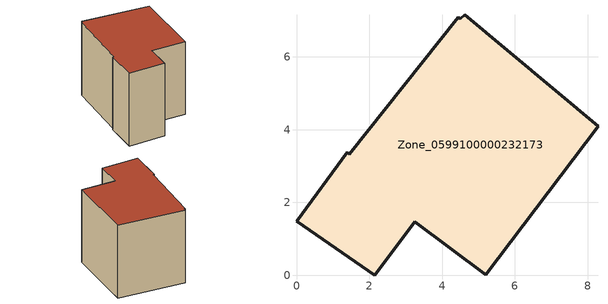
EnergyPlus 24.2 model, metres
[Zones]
Zone_0599100000232173
 floor ground (C_G): 4.5,7.04 4.62,7.16 8.28,4.1 5.2,0.01 3.25,1.47 2.15,0 0,1.49 1.4,3.38 1.46,3.33 4.45,7.09 z0.47
 wall outside (C_F): 2.15,0 3.25,1.47 5.2,0.01 8.28,4.1 4.62,7.16 4.5,7.04 4.45,7.09 1.46,3.33 1.4,3.38 0,1.49 2.15,0 z0.47:5.89
 roof outside (C_R): 4.45,7.09 1.46,3.33 1.4,3.38 0,1.49 2.15,0 3.25,1.47 5.2,0.01 8.28,4.1 4.62,7.16 4.5,7.04 z5.89
[BUILDING]
Pand.0599100000232173: North Axis=0; Terrain=City; Loads Convergence Tolerance Value=0.04; Temperature Convergence Tolerance Value=0.4; Solar Distribution=FullExterior; Maximum Number of Warmup Days=25; Minimum Number of Warmup Days=1
[Site:Location]
Rotterdam.The.Hague.AP_ZH_NLD Design_Conditions: Latitude=51.96; Longitude=4.45; Time Zone=1; Elevation=-4.5
[SITE:GROUNDTEMPERATURE:BUILDINGSURFACE]
18, 18, 18, 18, 18, 18, 18, 18, 18, 18, 18, 18
[MATERIAL] Thermal Absorptance=0.9; Solar Absorptance=0.7; Visible Absorptance=0.7
Name | Roughness | Thickness | Conductivity | Density | Specific Heat
G.TC.1946 | MediumSmooth | 0.15 | 1 | 540 | 1210
F.TC.1946 | Rough | 0.3 | 0.857143 | 1920 | 840
R.TC.1946 | MediumRough | 0.2 | 0.909091 | 1500 | 1000
[CONSTRUCTION]
C_G: G.TC.1946
C_F: F.TC.1946
C_R: R.TC.1946
[ZONE]
Zone_0599100000232173: Type=1; Multiplier=1; Ceiling Height=Autocalculate; Volume=Autocalculate; Floor Area=autocalculate; Part of Total Floor Area=Yes
[ZONEINFILTRATION:DESIGNFLOWRATE]
Infil_Zone_0599100000232173: Zone or ZoneList or Space or SpaceList=Zone_0599100000232173; Schedule=AlwaysOn; Design Flow Rate Calculation Method=Flow/Area; Flow Rate per Floor Area=0.003; Constant Term Coefficient=1; Temperature Term Coefficient=0; Velocity Term Coefficient=0; Velocity Squared Term Coefficient=0
[HVACTEMPLATE:ZONE:IDEALLOADSAIRSYSTEM]
Zone_0599100000232173: Maximum Heating Supply Air Temperature=50; Minimum Cooling Supply Air Temperature=13; Maximum Heating Supply Air Humidity Ratio=0.0156; Minimum Cooling Supply Air Humidity Ratio=0.0077; Heating Limit=NoLimit; Cooling Limit=NoLimit; Dehumidification Control Type=ConstantSensibleHeatRatio; Cooling Sensible Heat Ratio=0.7; Dehumidification Setpoint=60; Humidification Control Type=None; Humidification Setpoint=30; Outdoor Air Method=None; Outdoor Air Flow Rate per Person=0.00944; Outdoor Air Flow Rate per Zone Floor Area=0; Outdoor Air Flow Rate per Zone=0; Demand Controlled Ventilation Type=None; Outdoor Air Economizer Type=NoEconomizer; Heat Recovery Type=None; Sensible Heat Recovery Effectiveness=0.7; Latent Heat Recovery Effectiveness=0.65
[ZONECONTROL:THERMOSTAT]
ThermostatControl_Zone_0599100000232173: Zone or ZoneList=Zone_0599100000232173; Control Type Schedule=DualSetpointControlType; Control 1=Thermostat_Zone_0599100000232173; Temperature Difference Between Cutout And Setpoint=0
[THERMOSTATSETPOINT:DUALSETPOINT]
Thermostat_Zone_0599100000232173: Heating Setpoint Temperature Schedule=HeatingSetpoint_Zone_0599100000232173; Cooling Setpoint Temperature Schedule=CoolingSetpoint_Zone_0599100000232173
[SCHEDULE:COMPACT]
HeatingSetpoint_Zone_0599100000232173: Through: 12/31, For: AllDays, Until: 24:00, 21
CoolingSetpoint_Zone_0599100000232173: Through: 12/31, For: AllDays, Until: 24:00, 24
DualSetpointControlType: Through: 12/31, For: AllDays, Until: 24:00, 4
AlwaysOn: Through: 12/31, For: AllDays, Until: 24:00, 1
